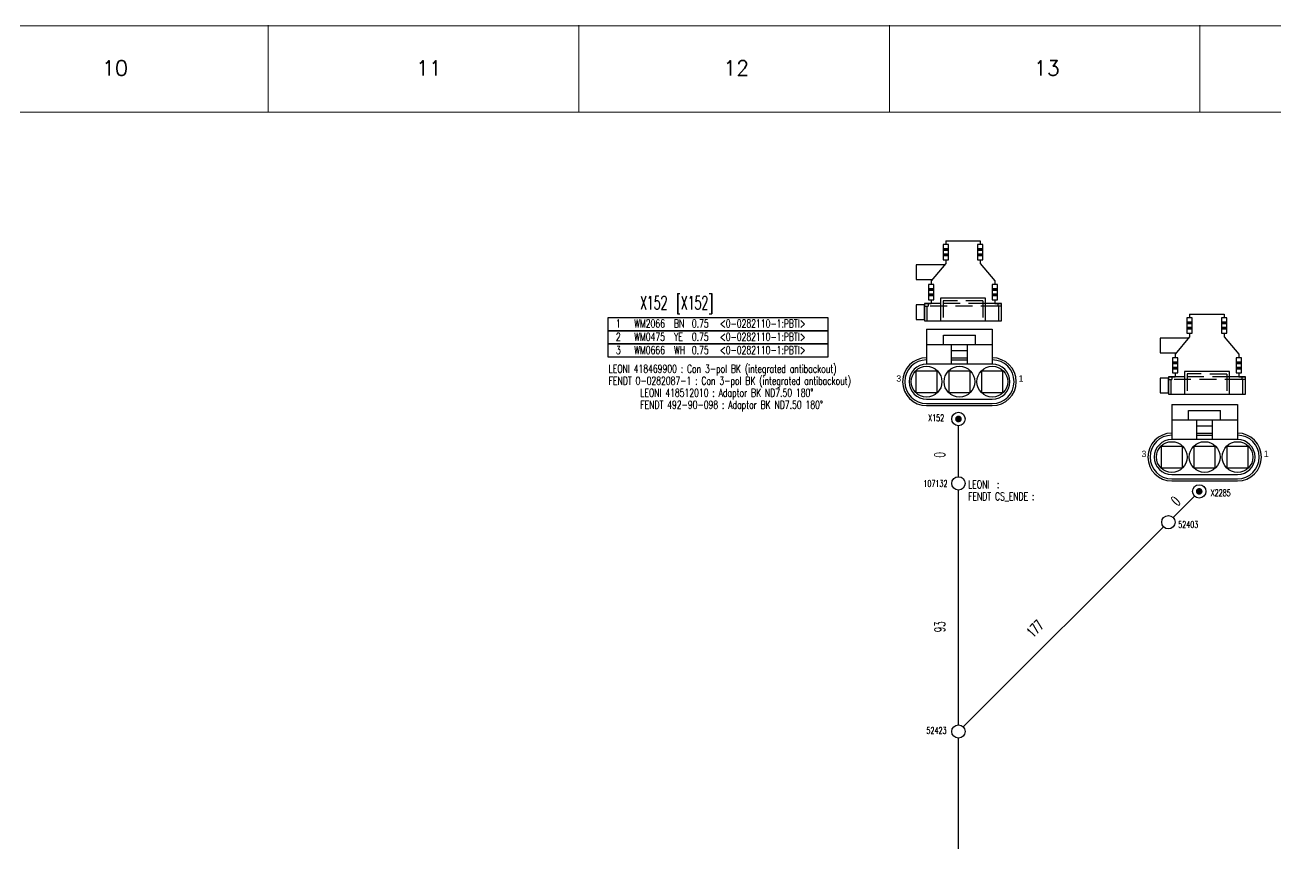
# Model space of a CAD drawing. Header units: millimetres. Extents: x -1 to 4489, y 0 to 1364.
# Drawn here: x 1105.5 to 1574.3, y 1056.7 to 1363.7 of the extents above; entities that cross this region are included whole.
import ezdxf

# ---------------------------------------------------------------- set-up
doc = ezdxf.new("R2010")
doc.units = ezdxf.units.MM
doc.linetypes.add('HIDDEN', pattern=[9.525, 6.35, -3.175])
doc.layers.add('Drawingheader + Standards', color=7, linetype='Continuous')
doc.layers.add('LAYER_0', color=7, linetype='Continuous')
doc.styles.add('DEFAULT', font='simplex.shx', dxfattribs={"bigfont": 'bigfont'})
doc.styles.add('HS-BUNDLE-DIMENSION', font='ROMANS.SHX', dxfattribs={"width": 0.6, "height": 4})
doc.styles.add('HS-COMP-DESCRIPTION', font='ROMANS.SHX', dxfattribs={"width": 0.6, "height": 5})
doc.styles.add('HS-NODE', font='ROMANS.SHX', dxfattribs={"width": 0.7, "height": 2.5})
doc.styles.add('HS-PART-NO', font='ROMANS.SHX', dxfattribs={"width": 0.7, "height": 3})
doc.styles.add('HS-WIRE', font='ROMANS.SHX', dxfattribs={"width": 0.7, "height": 3})
doc.linetypes.add('NW_11_FHW_OPEN', pattern='A,0.0001,["=",Standard,S=0.4,R=0,X=0,Y=-0.2],-0.0001,["[]",Standard,S=0.3,R=0,X=-0.05,Y=-0.15],-0.2', length=0.2002)
doc.linetypes.add('NW_6_FHW_OPEN', pattern='A,0.0001,["=",Standard,S=0.4,R=0,X=0,Y=-0.2],-0.0001,["[]",Standard,S=0.3,R=0,X=-0.05,Y=-0.15],-0.2', length=0.2002)

# ---------------------------------------------------------------- blocks, each defined once
blk = doc.blocks.new('Rahmen')
at = {"layer": 'Drawingheader + Standards', "color": 0, "linetype": 'Continuous', "lineweight": 0}
for p, q in [((-7386.97, 743.98), (-2897.74, 743.92)), ((-6189.78, 744.28), (-6189.78, 711.86)), ((-6073.37, 744.28), (-6073.37, 711.86)), ((-5956.95, 744.28), (-5956.95, 711.86)), ((-5840.54, 744.28), (-5840.54, 711.86)), ((-7353.97, 711.56), (-2930.18, 711.56))]:
    blk.add_line(p, q, dxfattribs=at)
at = {"layer": 'Drawingheader + Standards', "color": 0, "linetype": 'Continuous', "lineweight": 0, "style": 'DEFAULT'}
for s, p in [('10', (-6252.04, 725.3)), ('11', (-6134.41, 725.3)), ('12', (-6019.21, 725.3)), ('13', (-5902.8, 725.3))]:
    blk.add_text(s, height=5.674, dxfattribs=at).set_placement(p)
blk = doc.blocks.new('418469900')
at = {"layer": 'LAYER_0', "color": 7}
for points in [[(-12.21, 28.55), (12.43, 28.55)], [(-12.21, 28.55), (-12.21, 15.47)], [(12.43, 28.55), (12.43, 15.47)], [(-5.89, 22.91), (-5.89, 26.3)], [(-5.89, 26.3), (6.11, 26.3)], [(6.11, 22.91), (6.11, 26.3)], [(-12.21, 22.91), (12.43, 22.91)], [(-2.85, 15.47), (-2.85, 22.91)], [(-2.85, 20.65), (3.07, 20.65)], [(3.07, 15.47), (3.07, 22.91)], [(12.43, 15.47), (-12.21, 15.47)], [(-2.85, 17.87), (3.07, 17.87)], [(-2.85, 17.07), (3.07, 17.07)], [(-16.21, 4.91), (-8.21, 4.91), (-8.21, 12.91), (-16.21, 12.91), (-16.21, 4.91)], [(-3.89, 4.91), (4.11, 4.91), (4.11, 12.91), (-3.89, 12.91), (-3.89, 4.91)], [(8.43, 4.91), (16.43, 4.91), (16.43, 12.91), (8.43, 12.91), (8.43, 4.91)], [(-12.21, 2.35), (12.43, 2.35)], [(-12.21, 0.75), (12.43, 0.75)], [(-12.21, -0.05), (12.43, -0.05)]]:
    blk.add_lwpolyline(points, dxfattribs=at)
for centre in [(-12.21, 8.91), (0.11, 8.91), (12.43, 8.91)]:
    blk.add_circle(centre, 5.76, dxfattribs=at)
for centre, radius, start, end in [((-12.21, 8.91), 8.96, 90, 180), ((-12.21, 8.91), 8.16, 90, 180), ((-12.21, 8.91), 6.56, 90, 180), ((12.43, 8.91), 8.96, 0, 90), ((12.43, 8.91), 8.16, 0, 90), ((12.43, 8.91), 6.56, 0, 90), ((-12.21, 8.91), 8.96, 180, 270), ((-12.21, 8.91), 8.16, 180, 270), ((-12.21, 8.91), 6.56, 180, 270), ((12.43, 8.91), 6.56, 270, 0), ((12.43, 8.91), 8.16, 270, 0), ((12.43, 8.91), 8.96, 270, 0)]:
    blk.add_arc(centre, radius, start, end, dxfattribs=at)
for s, p in [('3', (-23.52, 8.9)), ('1', (22.29, 8.9))]:
    blk.add_text(s, height=2.4, dxfattribs=at).set_placement(p)
blk = doc.blocks.new('418512010')
at = {"layer": 'LAYER_0', "color": 7}
for points in [[(124.22, 144.17), (129.92, 144.17), (129.92, 146.17), (124.22, 146.17), (124.22, 144.17)], [(124.22, 144.17), (125.84, 144.17), (125.84, 146.17), (124.22, 146.17), (124.22, 144.17)], [(125.84, 144.17), (126.34, 144.17), (126.34, 146.17), (125.84, 146.17), (125.84, 144.17)], [(127.8, 144.17), (128.3, 144.17), (128.3, 146.17), (127.8, 146.17), (127.8, 144.17)], [(128.3, 144.17), (129.92, 144.17), (129.92, 146.17), (128.3, 146.17), (128.3, 144.17)], [(131.32, 145.17), (131.32, 147.67)], [(131.32, 124.8), (131.32, 118.83), (137.9, 118.83), (137.9, 147.67), (131.32, 147.67), (131.32, 141.68)], [(137.9, 146.67), (137.9, 147.67)], [(109.3, 138.72), (115, 138.72), (115, 140.72), (109.3, 140.72), (109.3, 138.72)], [(109.3, 138.72), (110.92, 138.72), (110.92, 140.72), (109.3, 140.72), (109.3, 138.72)], [(110.92, 138.72), (111.42, 138.72), (111.42, 140.72), (110.92, 140.72), (110.92, 138.72)], [(112.88, 138.72), (113.38, 138.72), (113.38, 140.72), (112.88, 140.72), (112.88, 138.72)], [(113.38, 138.72), (115, 138.72), (115, 140.72), (113.38, 140.72), (113.38, 138.72)], [(116.4, 139.72), (122.82, 145.17)], [(122.82, 145.17), (124.22, 145.17)], [(129.3, 124.81), (137.9, 124.81), (137.9, 141.69), (129.3, 141.69), (129.3, 124.81)], [(129.92, 145.17), (131.32, 145.17)], [(107.9, 126.78), (107.9, 139.72)], [(107.9, 139.72), (109.3, 139.72)], [(115, 139.72), (116.4, 139.72)], [(107.9, 126.78), (109.3, 126.78)], [(109.3, 125.78), (115, 125.78), (115, 127.78), (109.3, 127.78), (109.3, 125.78)], [(109.3, 125.78), (110.92, 125.78), (110.92, 127.78), (109.3, 127.78), (109.3, 125.78)], [(110.92, 125.78), (111.42, 125.78), (111.42, 127.78), (110.92, 127.78), (110.92, 125.78)], [(112.88, 125.78), (113.38, 125.78), (113.38, 127.78), (112.88, 127.78), (112.88, 125.78)], [(113.38, 125.78), (115, 125.78), (115, 127.78), (113.38, 127.78), (113.38, 125.78)], [(115, 126.78), (116.4, 126.78)], [(116.4, 126.78), (122.82, 121.33)], [(116.81, 126.43), (116.81, 115.68)], [(124.22, 120.33), (129.92, 120.33), (129.92, 122.33), (124.22, 122.33), (124.22, 120.33)], [(124.22, 120.33), (125.84, 120.33), (125.84, 122.33), (124.22, 122.33), (124.22, 120.33)], [(125.84, 120.33), (126.34, 120.33), (126.34, 122.33), (125.84, 122.33), (125.84, 120.33)], [(127.8, 120.33), (128.3, 120.33), (128.3, 122.33), (127.8, 122.33), (127.8, 120.33)], [(128.3, 120.33), (129.92, 120.33), (129.92, 122.33), (128.3, 122.33), (128.3, 120.33)], [(122.41, 115.68), (122.41, 121.68)], [(122.82, 121.33), (124.22, 121.33)], [(129.92, 121.33), (131.32, 121.33)], [(131.32, 118.83), (131.32, 121.33)], [(137.4, 115.68), (137.4, 118.83), (131.8, 118.83), (131.8, 115.68)], [(137.9, 118.83), (137.9, 119.83)], [(116.81, 115.68), (122.41, 115.68)], [(131.8, 115.68), (137.4, 115.68)]]:
    blk.add_lwpolyline(points, dxfattribs=at)
at = {"layer": 'LAYER_0', "color": 7, "linetype": 'HIDDEN'}
for points in [[(131.32, 146.33), (132.32, 146.33)], [(132.32, 147.67), (132.32, 146.33)], [(137.9, 146.67), (132.32, 146.67)], [(132.32, 146.33), (132.32, 120.16)], [(137.9, 146.67), (137.9, 147.67)], [(130.3, 140.68), (130.29, 125.8)], [(130.3, 140.68), (137.89, 140.68)], [(131.32, 141.68), (131.32, 124.8)], [(130.29, 125.8), (137.89, 125.8)], [(131.32, 120.16), (132.32, 120.16)], [(132.32, 118.82), (132.32, 120.16)], [(137.9, 119.83), (132.32, 119.83)]]:
    blk.add_lwpolyline(points, dxfattribs=at)

msp = doc.modelspace()

# ---------------------------------------------------------------- linework, layer by layer
at = {"color": 7, "linetype": 'Continuous'}
for points in [[(1324.02, 1249.09), (1324.02, 1254.07), (1406.42, 1254.07), (1406.42, 1249.09), (1324.02, 1249.09)], [(1324.02, 1244.11), (1324.02, 1249.09), (1406.42, 1249.09), (1406.42, 1244.11), (1324.02, 1244.11)], [(1324.02, 1239.13), (1324.02, 1244.11), (1406.42, 1244.11), (1406.42, 1239.13), (1324.02, 1239.13)]]:
    msp.add_lwpolyline(points, dxfattribs=at)
for points in [[(1454.71, 1215.99, 1.25, 1.25, 1), (1455.96, 1215.99, 1.25, 1.25, 1)], [(1544.93, 1188.86, 1.25, 1.25, 1), (1546.18, 1188.86, 1.25, 1.25, 1)]]:
    msp.add_lwpolyline(points, format="xyseb", close=True, dxfattribs=at)
at = {"color": 7, "ltscale": 8}
for points in [[(1455.34, 1194.36), (1455.34, 1213.49)], [(1535.76, 1179.06), (1543.79, 1187.1)]]:
    msp.add_lwpolyline(points, dxfattribs=at)
at = {"color": 7, "linetype": 'NW_6_FHW_OPEN', "ltscale": 8}
for points in [[(1455.34, 1101.36), (1455.34, 1189.36)], [(1457.11, 1100.62), (1532.23, 1175.52)]]:
    msp.add_lwpolyline(points, dxfattribs=at)
at = {"color": 7, "linetype": 'NW_11_FHW_OPEN', "ltscale": 8}
msp.add_lwpolyline([(1455.34, 994.36), (1455.34, 1096.36)], dxfattribs=at)
at = {"color": 7, "linetype": 'Continuous'}
for centre in [(1455.34, 1215.99), (1455.34, 1191.86), (1545.56, 1188.86), (1534, 1177.29), (1455.34, 1098.86)]:
    msp.add_circle(centre, 2.5, dxfattribs=at)

# ---------------------------------------------------------------- block references
for name, p in [('Rahmen', (7386.39, 619.37)), ('418469900', (1455.59, 1221.06)), ('418469900', (1547.49, 1192.82))]:
    msp.add_blockref(name, p)
at = {"rotation": 270}
for p in [(1323.76, 1390.63), (1415.19, 1363.15)]:
    msp.add_blockref('418512010', p, dxfattribs=at)

# ---------------------------------------------------------------- texts
at = {"color": 42, "linetype": 'Continuous', "style": 'HS-COMP-DESCRIPTION', "width": 0.6}
msp.add_text('X152', height=5, dxfattribs=at).set_placement((1335.99, 1257.07))
at = {"color": 5, "linetype": 'Continuous'}
for s, height, style, width, p in [(' [X152]', 5, 'HS-COMP-DESCRIPTION', 0.6, (1347.42, 1257.07)), ('X152', 2.5, 'HS-NODE', 0.7, (1443.98, 1215.17)), ('107132', 2.5, 'HS-NODE', 0.7, (1442.21, 1190.55)), ('X2285', 2.5, 'HS-NODE', 0.7, (1549.86, 1187.04)), ('52403', 2.5, 'HS-NODE', 0.7, (1537.69, 1175.18)), ('52423', 2.5, 'HS-NODE', 0.7, (1443.34, 1098.01))]:
    msp.add_text(s, height=height, dxfattribs=dict(at, style=style, width=width)).set_placement(p)
at = {"color": 7, "linetype": 'Continuous', "style": 'HS-WIRE', "width": 0.7}
for s, p in [(' 1  ', (1325.52, 1250.29)), (' 2  ', (1325.52, 1245.31)), (' 3  ', (1325.52, 1240.33))]:
    msp.add_text(s, height=3, dxfattribs=at).set_placement(p)
at = {"color": 92, "linetype": 'Continuous', "style": 'HS-WIRE', "width": 0.7}
for s, p in [('WM2066 ', (1333.82, 1250.29)), ('BN ', (1348.72, 1250.29)), ('0.75 ', (1355.42, 1250.29)), (' <0-0282110-1:PBTI>  ', (1364.52, 1250.29)), ('WM0475 ', (1333.82, 1245.31)), ('YE ', (1348.72, 1245.31)), ('0.75 ', (1355.42, 1245.31)), (' <0-0282110-1:PBTI>  ', (1364.52, 1245.31)), ('WM0666 ', (1333.82, 1240.33)), ('WH ', (1348.72, 1240.33)), ('0.75 ', (1355.42, 1240.33)), (' <0-0282110-1:PBTI>  ', (1364.52, 1240.33))]:
    msp.add_text(s, height=3, dxfattribs=at).set_placement(p)
at = {"color": 200, "linetype": 'Continuous', "style": 'HS-PART-NO', "width": 0.7}
for s, p in [('LEONI 418469900 : Con 3-pol BK (integrated antibackout)', (1324.25, 1233.33)), ('FENDT 0-0282087-1 : Con 3-pol BK (integrated antibackout)', (1324.25, 1228.83)), ('LEONI 418512010 : Adaptor BK ND7.50 180°', (1336.1, 1224.33)), ('FENDT 492-90-098 : Adaptor BK ND7.50 180°', (1336.1, 1219.83)), ('LEONI  :', (1458.96, 1190)), ('FENDT CS_ENDE :', (1458.96, 1185.5))]:
    msp.add_text(s, height=3, dxfattribs=at).set_placement(p)
at = {"color": 1, "linetype": 'Continuous', "ltscale": 8, "style": 'HS-BUNDLE-DIMENSION', "width": 0.6}
for s, rotation, p in [('0', 90, (1450.34, 1201.51)), ('0', 45.0402, (1537.41, 1183.08)), ('93', 90, (1450.34, 1136.06)), ('177', 44.9159, (1483.27, 1133.77))]:
    msp.add_text(s, height=4, rotation=rotation, dxfattribs=at).set_placement(p)

doc.saveas('drawing.dxf')
